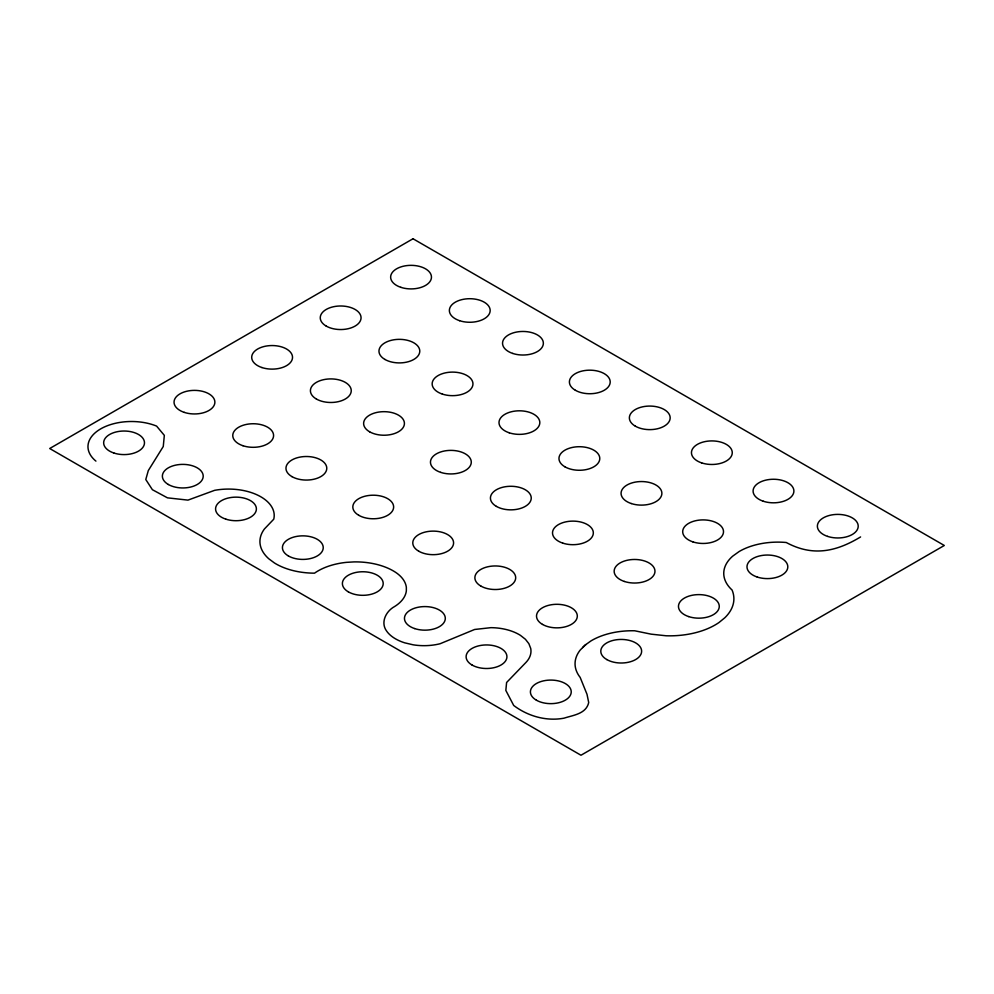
<?xml version="1.0" encoding="UTF-8"?>
<svg xmlns="http://www.w3.org/2000/svg" width="994" height="994" viewBox="0 0 994 994"><rect width="100%" height="100%" fill="white"/><g stroke="black" fill="none" stroke-linecap="round" stroke-linejoin="round"><path stroke-width="1.49" d="M582.67 647.554L585.901 644.534M860.593 536.934C835.755 551.931 812.558 556.677 786.254 542.5A54.111 31.249 0 0 0 739.126 551.546L732.665 556.18A54.111 31.249 0 0 0 732.056 590.001A64.163 37.039 0 0 1 724.812 617.771L719.06 622.468A64.163 37.039 0 0 1 666.117 635.775L651.132 634.16L634.706 630.78A57.18 33.013 0 0 0 590.958 640.919L584.857 645.28L580.123 650.175A57.18 33.013 0 0 0 580.161 677.399L587.007 694.309L588.709 702.534C586.162 713.953 573.24 715.158 564.058 718.165C546.402 721.495 527.876 716.214 513.699 705.467L505.834 690.408L506.605 682.48L526.037 662.352A40.655 23.471 0 0 0 530.697 648.374L528.87 643.677L525.428 639.291L520.496 635.402A40.655 23.471 0 0 0 490.924 627.661L474.635 629.475L440.106 643.739A40.282 23.26 0 0 1 413.193 644.82L404.72 642.832A40.282 23.26 0 0 1 386.728 631.215C380.18 622.592 385.983 611.173 394.543 606.564A44.332 25.596 0 0 0 406.347 590.846L406.347 587.367A44.332 25.596 0 0 0 394.543 571.649A53.142 30.677 0 0 0 353.939 561.908L346.421 562.356A53.142 30.677 0 0 0 314.526 573.165A54.807 31.634 0 0 1 274.419 562.952L268.877 558.852A54.807 31.634 0 0 1 264.429 528.97L273.735 519.216A45.662 26.366 0 0 0 214.629 490.328L187.978 500.119L167.464 497.845L152.393 489.707L145.783 479.518L148.305 470.572L163.264 446.505L164.333 435.372L156.592 426.091A43.55 25.136 0 0 0 100.729 428.861A43.55 25.136 0 0 0 95.921 461.117M413.019 238.759L49.7 448.518L580.981 755.241L944.3 545.482L413.019 238.759M113.875 453.016A20.402 11.779 0 0 0 144.478 442.815A20.402 11.779 0 0 0 113.875 432.601A20.402 11.779 0 0 0 113.875 453.016M184.263 412.373A20.402 11.779 0 0 0 214.878 402.172A20.402 11.779 0 0 0 184.263 391.959A20.402 11.779 0 0 0 184.263 412.373M261.919 367.544A20.402 11.779 0 0 0 292.522 357.343A20.402 11.779 0 0 0 261.919 347.13A20.402 11.779 0 0 0 261.919 367.544M326.231 326.094A20.402 11.779 0 0 0 360.362 320.813A20.402 11.779 0 0 0 335.376 306.388A20.402 11.779 0 0 0 326.231 326.094M400.843 287.328A20.402 11.779 0 0 0 431.458 277.127A20.402 11.779 0 0 0 400.843 266.926A20.402 11.779 0 0 0 400.843 287.328M242.983 445.734A20.402 11.779 0 0 0 273.586 435.521A20.402 11.779 0 0 0 242.983 425.32A20.402 11.779 0 0 0 242.983 445.734M459.563 320.689A20.402 11.779 0 0 0 490.166 310.488A20.402 11.779 0 0 0 459.563 300.287A20.402 11.779 0 0 0 459.563 320.689M384.939 359.455A20.402 11.779 0 0 0 419.083 354.175A20.402 11.779 0 0 0 394.084 339.749A20.402 11.779 0 0 0 384.939 359.455M316.403 399.029A20.402 11.779 0 0 0 350.547 393.748A20.402 11.779 0 0 0 325.547 379.31A20.402 11.779 0 0 0 316.403 399.029M168.359 484.5A20.402 11.779 0 0 0 202.503 479.22A20.402 11.779 0 0 0 177.516 464.782A20.402 11.779 0 0 0 168.359 484.5M369.594 431.781A20.402 11.779 0 0 0 403.726 426.501A20.402 11.779 0 0 0 378.739 412.075A20.402 11.779 0 0 0 369.594 431.781M225.775 519.129A20.402 11.779 0 0 0 256.39 508.928A20.402 11.779 0 0 0 225.775 498.727A20.402 11.779 0 0 0 225.775 519.129M291.938 476.611A20.402 11.779 0 0 0 326.082 471.33A20.402 11.779 0 0 0 301.095 456.905A20.402 11.779 0 0 0 291.938 476.611M512.742 353.442A20.402 11.779 0 0 0 543.358 343.241A20.402 11.779 0 0 0 512.742 333.04A20.402 11.779 0 0 0 512.742 353.442M442.355 394.084A20.402 11.779 0 0 0 472.958 383.883A20.402 11.779 0 0 0 442.355 373.682A20.402 11.779 0 0 0 442.355 394.084M509.201 432.788A20.402 11.779 0 0 0 539.817 422.587A20.402 11.779 0 0 0 509.201 412.386A20.402 11.779 0 0 0 509.201 432.788M288.397 555.957A20.402 11.779 0 0 0 322.541 550.676A20.402 11.779 0 0 0 297.554 536.251A20.402 11.779 0 0 0 288.397 555.957M358.797 515.314A20.402 11.779 0 0 0 392.941 510.034A20.402 11.779 0 0 0 367.942 495.608A20.402 11.779 0 0 0 358.797 515.314M440.665 472.361A20.402 11.779 0 0 0 471.28 462.16A20.402 11.779 0 0 0 440.665 451.959A20.402 11.779 0 0 0 440.665 472.361M575.377 390.282A20.402 11.779 0 0 0 609.508 385.001A20.402 11.779 0 0 0 584.522 370.576A20.402 11.779 0 0 0 575.377 390.282M418.76 551.223A20.402 11.779 0 0 0 452.891 545.942A20.402 11.779 0 0 0 427.905 531.517A20.402 11.779 0 0 0 418.76 551.223M564.94 466.82A20.402 11.779 0 0 0 599.084 461.539A20.402 11.779 0 0 0 574.085 447.114A20.402 11.779 0 0 0 564.94 466.82M348.36 591.865A20.402 11.779 0 0 0 382.504 586.584A20.402 11.779 0 0 0 357.505 572.159A20.402 11.779 0 0 0 348.36 591.865M496.404 506.393A20.402 11.779 0 0 0 530.548 501.113A20.402 11.779 0 0 0 505.548 486.687A20.402 11.779 0 0 0 496.404 506.393M635.34 426.177A20.402 11.779 0 0 0 669.471 420.897A20.402 11.779 0 0 0 644.485 406.471A20.402 11.779 0 0 0 635.34 426.177M701.652 462.893A20.402 11.779 0 0 0 732.267 452.692A20.402 11.779 0 0 0 701.652 442.492A20.402 11.779 0 0 0 701.652 462.893M562.728 543.109A20.402 11.779 0 0 0 593.331 532.908A20.402 11.779 0 0 0 562.728 522.695A20.402 11.779 0 0 0 562.728 543.109M480.847 586.062A20.402 11.779 0 0 0 514.991 580.782A20.402 11.779 0 0 0 490.005 566.356A20.402 11.779 0 0 0 480.847 586.062M414.684 628.581A20.402 11.779 0 0 0 445.3 618.367A20.402 11.779 0 0 0 414.684 608.166A20.402 11.779 0 0 0 414.684 628.581M631.265 503.536A20.402 11.779 0 0 0 661.88 493.335A20.402 11.779 0 0 0 631.265 483.134A20.402 11.779 0 0 0 631.265 503.536M542.488 624.406A20.402 11.779 0 0 0 576.619 619.125A20.402 11.779 0 0 0 551.633 604.7A20.402 11.779 0 0 0 542.488 624.406M624.356 581.453A20.402 11.779 0 0 0 654.971 571.252A20.402 11.779 0 0 0 624.356 561.051A20.402 11.779 0 0 0 624.356 581.453M472.088 665.048A20.402 11.779 0 0 0 506.232 659.767A20.402 11.779 0 0 0 481.233 645.342A20.402 11.779 0 0 0 472.088 665.048M763.293 501.237A20.402 11.779 0 0 0 793.895 491.036A20.402 11.779 0 0 0 763.293 480.835A20.402 11.779 0 0 0 763.293 501.237M692.893 541.879A20.402 11.779 0 0 0 723.508 531.678A20.402 11.779 0 0 0 692.893 521.477A20.402 11.779 0 0 0 692.893 541.879M757.204 577.029A20.402 11.779 0 0 0 787.807 566.828A20.402 11.779 0 0 0 757.204 556.615A20.402 11.779 0 0 0 757.204 577.029M827.592 536.387A20.402 11.779 0 0 0 858.207 526.186A20.402 11.779 0 0 0 827.592 515.973A20.402 11.779 0 0 0 827.592 536.387M536.4 700.198A20.402 11.779 0 0 0 570.531 694.918A20.402 11.779 0 0 0 545.544 680.48A20.402 11.779 0 0 0 536.4 700.198M606.787 659.556A20.402 11.779 0 0 0 640.931 654.276A20.402 11.779 0 0 0 615.932 639.838A20.402 11.779 0 0 0 606.787 659.556M688.668 616.591A20.402 11.779 0 0 0 719.271 606.39A20.402 11.779 0 0 0 688.668 596.189A20.402 11.779 0 0 0 688.668 616.591"/></g></svg>
